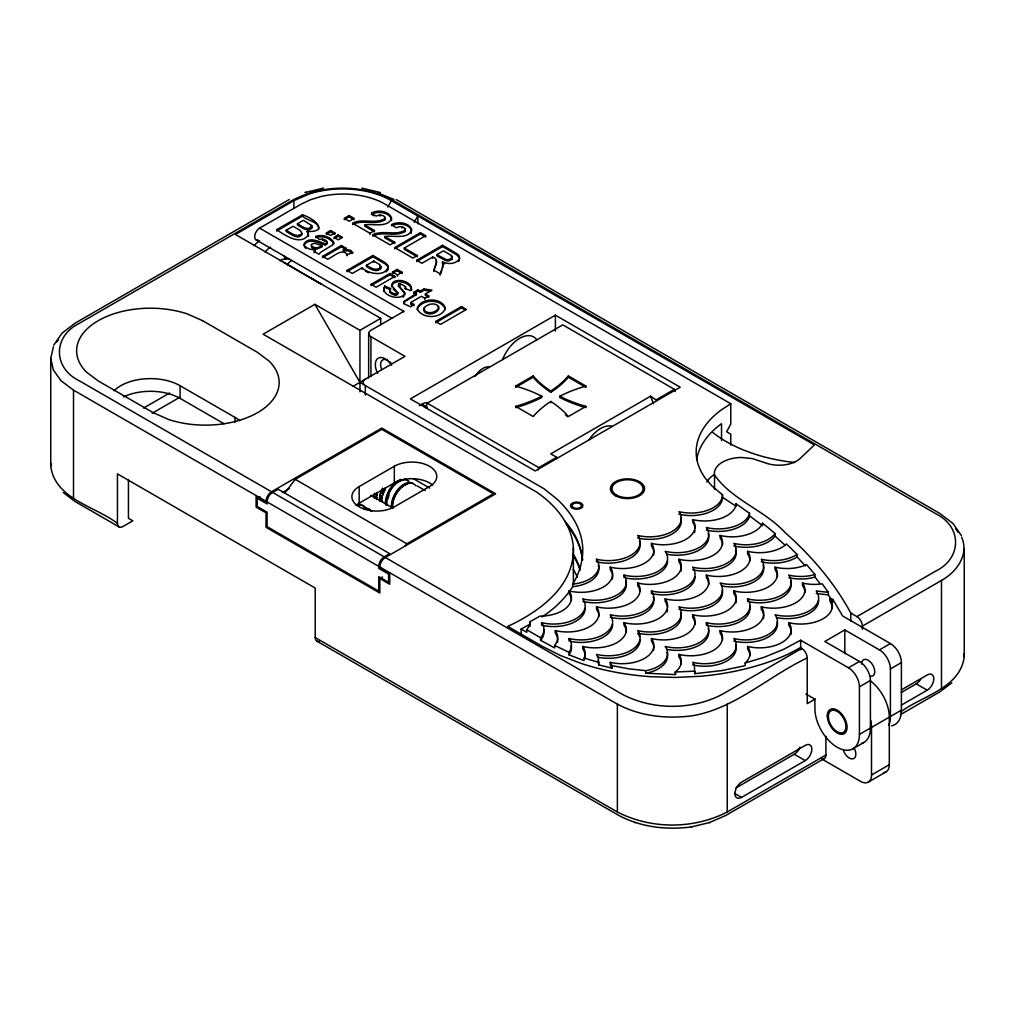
<?xml version="1.0" encoding="UTF-8"?>
<svg xmlns="http://www.w3.org/2000/svg" width="1015" height="1015" viewBox="0 0 1015 1015"><rect width="100%" height="100%" fill="white"/><g stroke="black" fill="none" stroke-linecap="round" stroke-linejoin="round"><path stroke-width="1.5" d="M403.627 303.764L404.871 301.493L416.404 294.655L416.404 293.386L414.12 292.066L414.12 293.335L416.404 294.655M405.581 288.146L405.581 288.958L405.581 286.877C394.848 279.227 399.377 287.588 405.01 292.866C401.826 302.166 379.179 295.555 384.812 286.065L390.559 288.514L389.646 291.8C390.674 294.452 398.045 297.205 397.791 292.663L391.587 285.532C392.691 275.611 415.731 281.84 410.606 290.709L405.048 288.501L405.581 286.877M302.077 233.691L302.064 234.503C297.712 240.098 290.531 233.869 286.179 231.534L286.179 230.265L293.119 226.269L300.199 230.456L302.064 233.234C297.712 238.83 290.531 232.6 286.179 230.265M380.714 324.648L380.714 318.342L359.944 330.332L314.891 304.322L263.139 334.201L536.859 492.224A159.875 92.302 0 0 1 573.361 547.745C574.782 586.264 539.067 611.969 507.728 626.382L542.226 646.289L560.546 655.55L581.087 663.417A185.009 106.816 0 0 0 650.919 676.713L675.546 677.449L700.122 676.282A185.009 106.816 0 0 0 789.365 653.584L800.404 647.672L801.736 648.445A7.765 4.491 60 0 1 807.23 657.961L807.23 703.636L815.235 699.018M379.788 501.397L379.927 495.079L382.503 488.101M379.927 495.079L382.122 496.348L385.37 487.987L382.122 496.348L381.691 500.332L382.452 501.676L379.496 499.063L379.927 495.079L382.604 488.926L384.812 490.194M404.96 294.959L404.046 292.193L398.438 286.179L398.476 284.454M398.438 286.179L399.542 283.857M374.395 498.289L374.395 493.29M377.072 495.003L374.878 493.734L374.116 495.954L377.072 498.581L376.311 497.223L376.743 493.239L376.603 499.558M391.587 220.61C390.762 212.135 377.821 210.714 371.477 214.216L373.71 215.776M390.559 288.514L389.646 290.531C391.016 292.904 395.774 295.276 397.791 292.663M411.76 290.15C411.278 282.221 393.262 277.628 391.587 286.801M529.817 626.623L530.211 621.573L539.917 616.13A31.567 18.219 0 0 0 569.047 590.958A31.567 18.219 0 0 0 603.392 587A31.567 18.219 0 0 0 610.256 567.182A31.567 18.219 0 0 0 644.588 563.211A31.567 18.219 0 0 0 651.452 543.393A31.567 18.219 0 0 0 685.797 539.422A31.567 18.219 0 0 0 692.661 519.604A31.567 18.219 0 0 0 735.621 506.32L736.065 503.757L749.527 513.273L749.362 516.787A31.567 18.219 0 0 1 706.389 530.071M819.892 583.422L814.905 576.989L814.905 574.452L806.519 564.568L804.629 565.469A31.567 18.219 0 0 1 775.067 567.182A31.567 18.219 0 0 1 768.19 587A31.567 18.219 0 0 1 733.858 590.958A31.567 18.219 0 0 1 726.994 610.789A31.567 18.219 0 0 1 692.661 614.747A31.567 18.219 0 0 1 685.797 634.578A31.567 18.219 0 0 1 651.452 638.536A31.567 18.219 0 0 1 644.588 658.367A31.567 18.219 0 0 1 610.256 662.326L611.969 665.612L611.969 668.149L598.723 664.901L598.304 657.809L596.516 654.396A31.567 18.219 0 0 0 630.861 650.437A31.567 18.219 0 0 0 637.725 630.607A31.567 18.219 0 0 0 672.057 626.648A31.567 18.219 0 0 0 678.921 606.818A31.567 18.219 0 0 0 713.266 602.859A31.567 18.219 0 0 0 720.13 583.029A31.567 18.219 0 0 0 754.462 579.07A31.567 18.219 0 0 0 761.326 559.252A31.567 18.219 0 0 0 795.659 555.281L797.016 554.33L786.473 543.926L785.851 544.598A31.567 18.219 0 0 1 747.598 551.323A31.567 18.219 0 0 1 740.734 571.141A31.567 18.219 0 0 1 706.389 575.112A31.567 18.219 0 0 1 699.525 594.93A31.567 18.219 0 0 1 665.193 598.888A31.567 18.219 0 0 1 658.329 618.719A31.567 18.219 0 0 1 623.984 622.677A31.567 18.219 0 0 1 617.12 642.508A31.567 18.219 0 0 1 582.788 646.466L582.788 649.004A31.567 18.219 0 0 1 584.894 658.342M598.723 664.901L598.304 660.346M891.5 725.827A31.465 18.169 60 0 0 901.396 710.17L901.396 662.592A15.542 8.97 60 0 0 890.409 643.561L842.615 615.965L832.846 599.383L830.004 598.888A31.567 18.219 0 0 1 823.127 618.719A31.567 18.219 0 0 1 788.795 622.677A31.567 18.219 0 0 1 781.931 642.508A31.567 18.219 0 0 1 747.598 646.466A31.567 18.219 0 0 1 747.56 660.397L745.15 662.998L745.15 665.535L743.614 665.992L721.614 670.611L694.717 673.681L694.438 665.739L692.661 662.326A31.567 18.219 0 0 0 726.994 658.367A31.567 18.219 0 0 0 733.858 638.536A31.567 18.219 0 0 0 768.19 634.578A31.567 18.219 0 0 0 775.067 614.747A31.567 18.219 0 0 0 809.399 610.789A31.567 18.219 0 0 0 816.263 590.958L828.329 592.341L828.329 594.879L831.437 599.7M694.717 673.681L695.034 671.828M749.527 513.273L749.362 514.25A31.567 18.219 0 0 1 706.389 527.534A31.567 18.219 0 0 1 699.525 547.351A31.567 18.219 0 0 1 665.193 551.323A31.567 18.219 0 0 1 658.329 571.141A31.567 18.219 0 0 1 623.984 575.112A31.567 18.219 0 0 1 617.12 594.93A31.567 18.219 0 0 1 582.788 598.888A31.567 18.219 0 0 1 575.924 618.719A31.567 18.219 0 0 1 541.591 622.677A31.567 18.219 0 0 1 541.553 636.608L540.526 637.712L540.526 640.249L554.52 647.887L555.281 644.538A31.567 18.219 0 0 0 555.319 630.607A31.567 18.219 0 0 0 589.652 626.648A31.567 18.219 0 0 0 596.516 606.818A31.567 18.219 0 0 0 630.861 602.859A31.567 18.219 0 0 0 637.725 583.029A31.567 18.219 0 0 0 672.057 579.07A31.567 18.219 0 0 0 678.921 559.252A31.567 18.219 0 0 0 713.266 555.281A31.567 18.219 0 0 0 720.13 535.463A31.567 18.219 0 0 0 761.301 525.592L762.544 523.22L766.541 526.366L775.029 533.522L775.029 536.06L785.331 545.423M442.781 267.77L442.502 261.933C447.983 264.458 456.014 264.293 459.516 258.711L458.983 255.526L457.055 253.813L442.629 245.275L416.696 260.246L416.696 261.515L442.629 246.543L457.055 255.082L459.719 258.343M128.436 480.222L128.436 518.284L132.838 520.822L122.942 526.531A7.765 4.491 -60 0 1 117.448 523.359C95.207 506.345 55.038 499.101 50.75 466.266L50.75 358.435L53.402 346.826M50.75 466.266L51.372 463.551M961.598 537.125C969.427 554.596 956.498 572.155 941.489 580.453L862.382 626.115L862.382 629.275M964.25 548.734L964.25 656.565C960.418 688.17 922.318 695.77 900.749 711.807M417.165 309.689C420.781 298.791 441.893 298.258 445.357 309.499M425.995 407.865L427.175 403.158L562.779 324.863L674.404 389.316L675.191 391.549M538.216 469.958L538.8 467.598L556.689 457.283L550.752 453.857L650.59 396.218L657.06 400.582M318.659 229.428C319.636 221.511 306.441 220.737 302.508 216.068L276.575 231.039M414.12 305.629L411.05 304.119L411.24 302.229L421.39 296.266L424.79 298.22L428.749 295.936L428.749 297.205L425.348 295.238L425.348 293.969L431.984 290.15L424.092 288.945L420.362 291.089L418.079 289.783L414.12 292.066M411.05 304.119L411.24 302.229M311.212 245.643L312.176 248.041L317.124 249.005L322.072 246.886L322.072 245.617L314.713 243.245L311.212 244.374L312.176 246.772L315.627 247.736L318.456 247.47L322.072 245.617M433.748 271.36L436.666 262.124L436.171 260.589M556.157 458.831L556.689 457.283M326.843 242.648L326.564 241.024L325.066 239.984L322.478 239.083L319.446 239.451L315.754 236.381C322.136 234.072 330.662 236.622 333.884 242.623L332.463 245.059L320.639 252.291L319.002 254.258L314.092 251.428L315.487 249.868L313.089 249.728A11.064 6.382 0 0 1 307.19 247.939L304.995 246.214A7.689 4.441 0 0 1 304.297 243.473C309.207 236.229 319.002 241.798 325.308 243.752L326.843 242.648L326.843 243.917L325.308 245.021C319.002 243.067 309.207 237.497 304.297 244.742A7.689 4.441 0 0 0 304.995 247.482L305.921 248.358M326.843 243.917L327.135 241.874M388.377 269.026L386.22 271.906M441.906 270.231L440.015 274.976L443.136 264.801L442.502 261.933M352.535 224.467C362.571 219.265 375.093 225.609 384.685 220.014L385.104 217.73L383.518 215.789L380.105 214.901L375.931 216.081L371.477 212.947C377.961 209.597 388.783 210.765 391.727 218.162C387.844 228.286 372.924 223.389 364.702 224.899L364.702 226.167L374.573 231.864M384.685 220.014L385.104 217.73M404.82 230.367C395.241 235.975 382.718 229.631 372.683 234.833L372.683 236.102C382.718 230.9 395.241 237.244 404.82 231.636L405.239 229.365L403.666 227.423L400.253 226.535L396.078 227.715L391.625 224.569C398.108 221.219 408.931 222.399 411.874 229.783C407.979 239.908 393.071 235.011 384.85 236.533L384.85 237.802L393.49 242.788M404.82 231.636L405.239 229.365M380.447 268.873L380.866 266.641L379.915 264.763L373.799 261.02L366.44 265.27L366.44 266.539C370.399 268.988 376.172 272.819 380.447 268.873L380.866 266.641M311.516 228.4L311.656 225.52L303.422 220.318L297.433 223.769L297.433 225.038C301.544 227.094 306.936 232.295 311.516 228.4L311.884 226.345M451.84 259.282L452.246 257.176L451.294 255.45L443.479 250.832L436.894 254.625L436.894 255.894L445.801 260.665A3.984 2.296 0 0 0 449.632 260.601L451.84 259.282L452.246 257.176M411.202 233.349C413.207 224.239 397.728 222.006 391.625 225.838L391.625 224.569M541.934 616.98C554.101 609.089 564.835 598.837 572.701 586.632L572.701 584.107C579.476 573.171 583.27 560.458 582.712 547.554A169.34 97.77 0 0 0 556.969 499.101L543.977 488.723L365.324 385.573A7.765 4.491 0 0 1 365.324 379.229M582.788 646.466A31.567 18.219 0 0 1 584.551 656.984L583.98 660.6L569.072 654.891L569.072 652.353L570.823 649.054A31.567 18.219 0 0 0 569.047 638.536A31.567 18.219 0 0 0 603.392 634.578A31.567 18.219 0 0 0 610.256 614.747A31.567 18.219 0 0 0 644.588 610.789A31.567 18.219 0 0 0 651.452 590.958A31.567 18.219 0 0 0 685.797 587A31.567 18.219 0 0 0 692.661 567.182A31.567 18.219 0 0 0 726.994 563.211A31.567 18.219 0 0 0 733.858 543.393A31.567 18.219 0 0 0 775.029 533.522M569.072 654.891L570.823 651.592A31.567 18.219 0 0 0 571.166 645.667M53.655 345.214L62.067 333.136L75.224 323.1L289.262 199.524M308.446 234.972C300.123 246.163 284.936 234.972 276.575 229.771L302.508 214.799C315.373 218.885 329.19 232.257 307.152 231.509L308.319 234.528M387.73 207.035L391.397 200.691L814.385 444.9L800.34 458.311A24.868 14.35 0 0 1 766.198 463.157L752.267 458.577L741.191 457.461A27.71 15.999 0 0 0 714.509 474.995L714.509 489.179M414.183 222.298L417.85 215.954L417.85 223.833M458.45 261.565L459.516 259.98M424.613 308.509L424.156 311.63C428.14 315.805 436.539 313.889 438.886 308.966L437.947 306.809M56.853 342.017L58.566 339.606M284.568 493.328L295.225 479.334L381.805 429.345L493.442 493.798L406.863 543.786L405.061 546.108M384.812 286.065L383.518 291.47M314.092 252.697L315.487 249.868M521.126 635.339L521.126 629.034L526.798 632.32L526.798 629.782L529.614 625.265L530.211 621.573M540.526 640.249L541.553 639.145A31.567 18.219 0 0 0 543.697 629.808M380.447 267.605C376.172 271.551 370.399 267.719 366.44 265.27M311.516 227.132C306.936 231.027 301.544 225.825 297.433 223.769M384.685 218.745C375.093 224.34 362.571 217.997 352.535 223.198L369.955 233.26L374.573 230.595L364.702 224.899M451.84 258.013L449.632 259.333A3.984 2.296 0 0 1 445.801 259.396L436.894 254.625M951.854 682.816L939.776 691.9L900.432 714.623M797.016 554.33L797.016 556.867L795.659 557.819A31.567 18.219 0 0 1 761.326 561.79M814.905 574.452L812.914 575.086A31.567 18.219 0 0 1 788.795 575.112A31.567 18.219 0 0 1 781.931 594.93A31.567 18.219 0 0 1 747.598 598.888A31.567 18.219 0 0 1 740.734 618.719A31.567 18.219 0 0 1 706.389 622.677A31.567 18.219 0 0 1 699.525 642.508A31.567 18.219 0 0 1 665.193 646.466A31.567 18.219 0 0 1 648.103 670.243L645.667 670.661L645.667 673.199L675.153 674.582L675.153 672.044L675.977 671.461A31.567 18.219 0 0 0 678.921 654.396A31.567 18.219 0 0 0 713.266 650.437A31.567 18.219 0 0 0 720.13 630.607A31.567 18.219 0 0 0 754.462 626.648A31.567 18.219 0 0 0 761.326 606.818A31.567 18.219 0 0 0 795.659 602.859A31.567 18.219 0 0 0 802.535 583.029A31.567 18.219 0 0 0 820.742 584.056L822.15 583.803L828.329 592.341M675.153 674.582L675.977 673.998M402.866 297.167L403.894 296.469M258.343 240.098A6.991 4.035 -60 0 1 254.727 235.924A6.991 4.035 -60 0 1 259.624 228.134L301.379 204.028L310.324 199.79L320.537 196.644A59.048 34.091 0 0 1 384.888 204.028L730.762 403.716L720.574 410.428A118.095 68.183 0 0 0 705.159 478.027L711.997 486.02L722.502 494.851A31.567 18.219 0 0 1 678.921 511.674A31.567 18.219 0 0 1 672.057 531.492A31.567 18.219 0 0 1 637.725 535.463A31.567 18.219 0 0 1 630.861 555.281A31.567 18.219 0 0 1 596.516 559.252A31.567 18.219 0 0 1 573.526 584.056L572.701 584.107M391.397 200.691A68.373 39.471 0 0 0 308.953 194.055L293.893 200.627L235.455 234.478L380.714 318.342M349.147 215.51L344.174 218.377L349.147 221.245L354.108 218.377L349.147 215.51L349.147 216.779L344.174 219.646M326.361 232.981L330.624 230.519L334.887 232.981L334.887 234.249L330.624 231.788L326.361 234.249L326.361 232.981L330.624 235.442L334.887 232.981M338.236 234.909L333.973 237.37L338.249 239.845L342.512 237.383L338.236 234.909L338.236 236.178L333.973 238.639M346.584 254.651L347.181 255.704L347.181 254.435L353.055 252.824L350.721 250.388L346.039 249.449L341.395 246.772L322.618 257.62L322.618 256.351L341.395 245.503L346.014 248.167L346.014 249.436L343.336 249.715L343.336 250.984L347.967 250.768L352.154 252.76M343.336 249.715L346.014 248.167M394.721 243.498L394.721 242.23L390.103 244.894L372.683 234.833M347.016 270.434L372.949 255.463L385.193 262.657L388.301 265.854C386.398 277.488 368.496 274.05 362.038 267.808L352.256 273.454L347.016 270.434L347.016 271.703L372.949 256.732L385.193 263.925L388.301 267.123M394.695 248.815L420.413 233.97L425.653 236.99L425.653 235.721L420.413 232.701L394.695 247.546L412.953 258.076L417.317 255.564L417.317 256.833M416.023 256.072L404.3 249.309L404.3 248.041L425.653 235.721M143.546 408.068L169.645 393.008M371.147 284.365L389.925 273.517L394.898 276.385L394.898 277.653L389.925 274.786L371.147 285.634L371.147 284.365L376.108 287.232L394.898 276.385M392.475 272.045L397.068 269.394L402.041 272.261L402.041 273.53L397.068 270.662L392.475 273.314L392.475 272.045L397.436 274.925L402.041 272.261M152.187 413.232L179.579 397.423M440.015 273.707L433.748 270.091C435.092 265.829 439.546 258.825 432.758 257.023L421.935 263.266L416.696 260.246M414.12 293.335L418.079 291.051L420.362 292.358L424.092 290.214L430.665 291.216M416.404 293.386L403.627 301.747L404.858 304.183L410.694 306.834L414.12 304.36L411.05 302.851M259.624 228.134L403.78 311.364L370.932 330.332A7.765 4.491 0 0 0 370.932 336.676L370.932 376.324M461.47 306.568L435.536 321.539L440.51 324.407L466.431 309.448L461.47 306.568L461.47 307.837L435.536 322.808M353.131 386.271L404.985 356.341L370.932 336.676M555.408 315.17L410.377 398.895L535.184 470.96L680.215 387.223L555.408 315.17L555.408 331.03M257.214 498.238L267.097 503.947L267.097 501.918A7.765 4.491 -60 0 1 272.591 492.402L278.186 489.281L389.722 553.683L384.228 556.854A7.765 4.491 -60 0 0 378.735 566.37L378.735 568.4L388.618 574.109L388.618 582.356L378.735 576.647L378.735 591.111L267.097 526.658L267.097 512.194L257.214 506.485L257.214 498.238L259.942 496.665M419.385 405.683L421.961 404.198A16.392 9.465 -60 0 1 427.759 402.638M271.5 491.768L381.805 428.076L495.637 493.798L385.319 557.489A7.765 4.491 -60 0 0 379.826 567.004L379.826 567.766L389.722 573.475L389.722 584.259L379.826 578.55L379.826 593.014L266.006 527.293L266.006 512.829L256.11 507.119L256.11 496.335L266.006 502.044L266.006 501.283A7.765 4.491 -60 0 1 271.5 491.768L79.36 380.841C52.805 367.938 52.805 336.244 79.36 323.328L292.891 200.057C323.493 184.184 361.898 184.184 392.501 200.057L935.64 513.641C962.195 526.544 962.195 558.237 935.64 571.141L856.888 616.6L850.786 613.073C834.254 582.407 811.15 555.687 785.179 532.634C764.485 510.164 731.828 499.888 714.509 474.995M282.348 492.605L289.161 488.672M533.205 377.199L515.633 387.349L515.633 386.081L533.205 375.931A114.987 66.381 0 0 0 546.742 388.25L550.739 391.041L550.739 392.31L546.742 389.519A114.987 66.381 0 0 1 533.205 377.199L533.205 375.931M359.17 486.566L394.328 466.266A24.868 14.35 0 0 1 429.485 466.266A24.868 14.35 0 0 1 429.485 486.566L394.328 506.866A24.868 14.35 0 0 1 359.17 506.866A24.868 14.35 0 0 1 359.17 486.566L359.17 503.186A24.868 14.35 0 0 0 356.075 505.368M359.17 503.186L394.328 482.886A24.868 14.35 0 0 1 432.58 485.069M585.947 386.081L568.375 375.931L568.375 377.199L585.947 387.349L585.947 386.081A114.987 66.381 0 0 0 559.785 396.256L559.785 397.525L564.606 399.847A114.987 66.381 0 0 0 585.947 407.649L585.947 406.381L568.375 416.531A114.987 66.381 0 0 0 554.837 404.211L550.828 401.433A114.987 66.381 0 0 0 533.205 416.531L515.633 406.381L515.633 407.649A114.987 66.381 0 0 0 541.794 397.474L541.794 396.205L536.973 393.896A114.987 66.381 0 0 0 515.633 386.081M656.527 399.644L674.404 389.316M379.826 578.55L382.553 576.977M801.736 648.445L722.109 694.425C691.507 710.297 653.102 710.297 622.5 694.425L385.319 557.489M888.709 725.37A31.465 18.169 60 0 0 890.409 716.514L890.409 668.936A15.542 8.97 60 0 0 879.421 649.904L844.81 629.922L824.814 641.467L859.426 661.45A15.542 8.97 60 0 1 870.413 680.481L870.413 728.06A31.465 18.169 60 0 1 861.697 743.411M379.826 567.004L617.374 704.144C640.249 716.362 666.969 719.115 692.42 715.753C735.494 708.356 768.647 676.079 807.23 657.961M745.15 662.998L764.358 657.2L783.479 649.397L800.645 640.199L848.439 667.794L859.426 661.45M879.421 649.904L890.409 643.561M805.834 693.956L814.918 699.195L814.918 708.711A31.465 18.169 60 0 0 837.172 747.256A31.465 18.169 60 0 0 859.426 734.403L859.426 686.825L870.413 680.481M890.409 668.936L901.396 662.592M901.447 689.845L927.215 674.962A9.325 5.38 -60 0 1 933.8 678.769A9.325 5.38 -60 0 1 927.215 690.187L901.447 705.07M735.964 787.919L794.263 754.259A9.325 5.38 -60 0 0 799.972 747.154M901.307 692.458L916.228 683.844A9.325 5.38 -60 0 0 920.884 678.921M741.534 797.397L805.25 760.603A9.325 5.38 -60 0 0 811.848 749.184A9.325 5.38 -60 0 0 805.25 745.378L741.534 782.172A9.325 5.38 -60 0 0 734.936 793.59A9.325 5.38 -60 0 0 741.534 797.397L734.657 793.426M859.426 734.403L870.413 728.06M821.757 758.966L860.517 781.347A15.542 8.97 60 0 0 871.504 775.003L871.504 727.425L889.305 717.148A31.465 18.169 60 0 0 870.54 680.938M890.409 716.514L901.396 710.17M117.448 523.359L117.448 473.878L315.221 588.066L315.221 637.547L617.374 811.987C651.148 829.382 693.473 829.382 727.248 811.987L825.906 755.02L825.906 736.37M824.294 758.573L725.738 815.476L709.193 822.645M852.905 748.804L863.892 742.46M871.504 775.003L889.305 764.726L889.305 717.148M868.294 782.121L886.082 771.844M521.126 629.034L530.211 624.111M392.501 200.057L393.82 199.397L378.075 193.053L383.048 195.87M814.905 576.989L812.914 577.624A31.567 18.219 0 0 1 788.795 577.649M316.832 641.099L618.871 815.476C640.998 827.25 666.779 830.194 691.405 826.908L691.824 826.794M305.807 192.355L304.995 192.546L323.595 188.092M691.405 826.908L710.005 822.455M315.754 237.637C322.136 235.34 330.662 237.891 333.884 243.892M645.667 673.199L648.103 672.78A31.567 18.219 0 0 0 666.969 652.417M572.701 586.632L573.526 586.594A31.567 18.219 0 0 0 598.304 565.203M284.352 259.117L288.932 258.876M694.717 671.143L675.153 672.044M828.329 594.879L816.263 593.496M645.667 670.661L629.021 668.86L611.969 665.612M361.784 188.092L380.384 192.546M634.616 822.455L635.415 822.645M598.723 662.364L583.98 658.063M442.502 263.202L444.443 263.925M569.072 652.353L554.52 645.35M384.812 287.334L390.559 289.783M323.76 240.644L325.066 241.253M559.785 396.256L564.606 398.578A114.987 66.381 0 0 0 585.947 406.381M365.451 271.056L368.673 272.807M396.129 199.524L939.776 513.4L952.933 523.436L961.345 535.514M384.85 236.533L394.721 242.23M404.3 248.041L417.317 255.564M349.147 216.779L354.108 219.646M338.236 236.178L341.446 238.03M461.47 307.837L465.187 309.994M425.348 293.969L428.749 295.936M322.618 256.351L327.579 259.218C332.971 257.264 341.941 247.546 347.181 254.435M256.135 239.895L392.044 318.367M916.228 683.844L927.215 690.187M427.175 403.158L538.8 467.598M421.961 404.198L427.455 407.37M364.042 384.71L359.944 382.351L314.891 304.322M413.295 478.611L429.726 488.101M417.14 485.88L425.234 490.55M381.183 490.867L383.378 492.135M381.056 492.922L383.251 494.191M380.257 496.843L382.452 498.111M374.116 495.954L376.311 497.223M379.496 499.063L381.691 500.332M370.741 495.282L392.653 507.919M114.086 390.724A41.958 24.22 0 0 1 180.086 385.713L235.023 417.419A41.958 24.22 0 0 1 239.718 420.667M123.437 396.966A41.958 24.22 0 0 1 180.086 398.387L224.036 423.762M794.263 754.259L805.25 760.603M295.225 479.334L406.863 543.786M526.798 629.782L540.526 637.712M272.591 492.402L384.228 556.854M50.75 358.435L53.402 370.044L61.154 380.853L73.511 390.141L266.006 501.283M267.097 501.918L378.735 566.37M119.06 526.912L75.224 501.6L63.146 492.516M310.615 277.869L321.603 284.352L283.566 262.251M722.477 494.686L722.477 497.223L736.065 506.295L736.065 503.757M749.527 515.81L761.313 524.78M358.904 503.262L360.896 505.102M393.148 289.034L395.875 291.711M797.016 556.867L805.402 565.901M310.818 225.952L311.884 227.614M566.307 524.336L567.486 525.605A169.34 97.77 0 0 1 582.458 559.937M451.294 256.719L452.068 257.582L452.068 256.313M379.915 266.031L380.866 267.909M955.572 528.714L958.147 532.317M307.152 231.509L308.319 233.26L308.446 236.241M326.564 242.293L327.135 243.143M650.59 396.218L653.419 403.64M611.969 668.149L610.256 664.863L610.256 662.326M284.289 256.186L285.672 258.914M405.239 230.633L404.845 228.362M385.104 218.999L384.71 216.728M963.628 653.85L964.25 656.565M722.477 497.223L722.502 497.388A31.567 18.219 0 0 1 678.921 514.212M941.489 580.453L941.489 688.284M850.786 613.073L850.786 620.964M844.81 629.922L844.81 653.711M832.846 599.383L832.846 601.92M830.004 598.888L830.004 601.426A31.567 18.219 0 0 1 832.376 608.391M802.535 583.029L802.535 585.566A31.567 18.219 0 0 1 804.908 592.532M800.645 640.199L800.645 649.714M788.795 622.677L788.795 625.215A31.567 18.219 0 0 1 790.901 634.553M775.067 567.182L775.067 569.72A31.567 18.219 0 0 1 777.439 576.672M762.544 523.22L762.544 525.757M761.326 606.818L761.326 609.355A31.567 18.219 0 0 1 763.432 618.693M747.598 551.323L747.598 553.86A31.567 18.219 0 0 1 749.971 560.813M747.598 598.888L747.598 601.426M747.598 646.466L747.598 649.004A31.567 18.219 0 0 1 749.971 655.969M733.858 590.958L733.858 593.496A31.567 18.219 0 0 1 735.964 602.847M730.762 403.716L730.762 424.016L726.651 431.794L730.762 434.166L730.762 445.103M727.248 704.144L727.248 811.987M721.525 440.51L721.525 423.762L720.574 424.384A118.095 68.183 0 0 0 696.62 459.947M720.13 535.463L720.13 538.001A31.567 18.219 0 0 1 722.502 544.966M720.13 630.607L720.13 633.144A31.567 18.219 0 0 1 722.502 640.11M706.389 575.112L706.389 577.649A31.567 18.219 0 0 1 708.774 584.602M706.389 622.677L706.389 625.215A31.567 18.219 0 0 0 749.704 606.018M692.661 519.604L692.661 522.141A31.567 18.219 0 0 1 694.971 527.914M692.661 614.747L692.661 617.285A31.567 18.219 0 0 1 695.034 624.25M678.921 559.252L678.921 561.79A31.567 18.219 0 0 1 681.027 571.128M678.921 654.396L678.921 656.933A31.567 18.219 0 0 1 681.306 663.899M665.193 598.888L665.193 601.426A31.567 18.219 0 0 1 667.502 607.211M651.452 543.393L651.452 545.93A31.567 18.219 0 0 1 653.558 555.268M651.452 590.958L651.452 593.496A31.567 18.219 0 0 0 695.034 576.672M651.452 638.536L651.452 641.074A31.567 18.219 0 0 1 653.558 650.412M637.725 583.029L637.725 585.566A31.567 18.219 0 0 1 640.034 591.352M623.984 575.112L623.984 577.649M623.984 622.677L623.984 625.215A31.567 18.219 0 0 1 626.369 632.18M617.374 704.144L617.374 811.987M610.256 567.182L610.256 569.72A31.567 18.219 0 0 1 612.362 579.058M596.516 559.252L596.516 561.79M596.516 606.818L596.516 609.355A31.567 18.219 0 0 1 598.901 616.321M573.374 547.745L573.374 583.993M569.047 590.958L569.047 593.496A31.567 18.219 0 0 1 571.432 600.461M569.047 638.536L569.047 641.074M555.319 630.607L555.319 633.144A31.567 18.219 0 0 1 557.425 642.482M550.828 401.433L550.828 402.701M541.591 622.677L541.591 625.215M442.629 245.275L442.629 246.543M432.758 257.023L432.758 258.292M424.79 298.22L424.79 299.488M424.092 288.945L424.092 290.214M420.413 232.701L420.413 233.97M420.362 291.089L420.362 292.358M418.079 289.783L418.079 291.051M411.646 303.485L411.646 304.754M402.041 226.751L402.041 228.02M400.418 283.845L400.418 285.113M398.844 284.099L398.844 285.367M397.639 293.056L397.639 294.325M397.436 274.925L397.436 276.194M397.068 269.394L397.068 270.662M397.208 293.411L397.208 294.68M396.307 293.754L396.307 295.022M395.228 293.804L395.228 295.073M394.328 466.266L394.328 482.886M389.925 273.517L389.925 274.786M389.773 289.529L389.646 291.8M380.105 214.901L380.105 216.17M373.799 261.02L373.799 262.289M372.949 255.463L372.949 256.732M369.955 233.26L369.955 234.528M368.648 333.504L368.648 377.91M365.324 385.573L365.324 395.089M362.038 267.808L362.038 269.077M359.944 330.332L359.944 391.853M341.395 245.503L341.395 246.772M330.624 230.519L330.624 231.788M325.308 243.752L325.308 245.021M322.478 239.083L322.478 240.352M311.656 225.52L311.656 226.789M309.258 228.4L309.258 229.669M307.799 228.578L307.799 229.847M302.508 214.799L302.508 216.068M299.222 235.315L299.222 236.584M297.712 235.543L297.712 236.812M293.893 200.627L293.893 208.506M235.023 417.419L235.023 422.177M180.086 385.713L180.086 398.387M73.511 390.141L73.511 497.984M856.888 616.6A7.765 4.491 60 0 1 862.382 626.115M319.294 641.315A7.765 4.491 -60 0 1 315.221 637.547M825.906 755.02A7.765 4.491 60 0 1 821.833 758.801M870.743 720.333A31.465 18.169 60 0 1 871.504 727.425M853.919 747.725A9.325 5.38 60 0 1 853.272 758.776A9.325 5.38 60 0 1 843.554 750.935M889.305 764.726A15.542 8.97 60 0 1 883.811 772.542M848.439 667.794A15.542 8.97 60 0 1 859.426 686.825M502.565 359.627A27.963 16.151 -60 0 1 536.821 339.847M861.557 664.026A9.325 5.38 60 0 1 867.584 659.915A9.325 5.38 60 0 1 874.651 670.255A9.325 5.38 60 0 1 869.868 676.168M402.498 312.29A6.991 4.035 -60 0 1 403.78 311.364M475.122 376.21A17.09 9.871 -60 0 1 488.926 366.834M573.297 569.44A169.34 97.77 0 0 1 577.383 577.205M667.502 609.584A31.567 18.219 0 0 1 666.957 611.943M708.178 533.484A31.567 18.219 0 0 1 697.825 550.802A31.567 18.219 0 0 1 666.627 554.177M667.565 560.813A31.567 18.219 0 0 1 625.43 577.966M639.501 541.414A31.567 18.219 0 0 1 629.16 558.732A31.567 18.219 0 0 1 597.962 562.107M625.773 581.062A31.567 18.219 0 0 1 614.836 598.66A31.567 18.219 0 0 1 582.788 601.426M585.16 608.391A31.567 18.219 0 0 1 543.025 625.532M775.029 536.06A31.567 18.219 0 0 1 733.858 545.93M735.647 549.343A31.567 18.219 0 0 1 724.697 566.954A31.567 18.219 0 0 1 692.661 569.72M653.241 596.922A31.567 18.219 0 0 1 642.305 614.519A31.567 18.219 0 0 1 610.256 617.285M612.629 624.25A31.567 18.219 0 0 1 570.493 641.391M573.297 555.484A169.34 97.77 0 0 1 580.047 570.202M680.71 517.625A31.567 18.219 0 0 1 669.773 535.235A31.567 18.219 0 0 1 637.725 538.001M694.971 530.287A31.567 18.219 0 0 1 694.425 532.647M564.606 520.873A169.34 97.77 0 0 1 582.61 560.09M763.115 565.203A31.567 18.219 0 0 1 752.762 582.521A31.567 18.219 0 0 1 721.564 585.896M722.236 590.159A31.567 18.219 0 0 1 678.921 609.355M680.71 612.768A31.567 18.219 0 0 1 669.773 630.378A31.567 18.219 0 0 1 637.725 633.144A31.567 18.219 0 0 1 639.501 636.557M640.097 640.11A31.567 18.219 0 0 1 597.962 657.251M790.584 581.062A31.567 18.219 0 0 1 780.231 598.381A31.567 18.219 0 0 1 749.032 601.755M708.178 628.628A31.567 18.219 0 0 1 697.825 645.959A31.567 18.219 0 0 1 666.627 649.321M818.648 600.461A31.567 18.219 0 0 1 776.5 617.602M777.173 621.878A31.567 18.219 0 0 1 733.858 641.074M735.647 644.487A31.567 18.219 0 0 1 724.697 662.097A31.567 18.219 0 0 1 692.661 664.863M377.643 373.266A13.982 8.069 60 0 1 378.214 358.181A13.982 8.069 60 0 1 391.574 365.222M381.564 369.333A10.252 5.925 60 0 1 382.718 359.894L384.228 359.424A10.252 5.925 60 0 1 387.844 360.401M389.722 361.759A10.252 5.925 60 0 1 391.473 363.611M392.462 506.548A17.712 10.226 -60 0 1 401.75 487.213A17.712 10.226 -60 0 1 415.833 485.817M391.562 508.312A17.712 10.226 -60 0 1 398.108 489.192A17.712 10.226 -60 0 1 412.75 483.343M386.728 505.533A17.712 10.226 -60 0 1 393.274 486.401A17.712 10.226 -60 0 1 407.916 480.552M404.224 479.118A17.712 10.226 -60 0 1 408.804 481.757M385.624 504.899A17.712 10.226 -60 0 1 397.956 480.793M399.047 480.222A17.712 10.226 -60 0 1 401.204 479.41M386.918 505.039A16.164 9.325 -60 0 1 400.912 480.805M392.856 508.464A16.164 9.325 -60 0 1 406.85 484.231M388.022 498.847A16.164 9.325 -60 0 1 389.164 495.003M362.964 508.337A17.712 10.226 -60 0 1 370.564 510.685M364.068 508.972A17.712 10.226 -60 0 1 371.668 511.319M358.13 505.546A17.712 10.226 -60 0 1 365.73 507.893M357.026 504.912A17.712 10.226 -60 0 1 364.639 507.259M287.093 264.725A15.542 8.97 -60 0 1 291.635 260.449M254.131 245.693A15.542 8.97 -60 0 1 259.624 240.821M265.118 252.037A15.542 8.97 -60 0 1 270.612 247.165M280.178 260.893A7.765 4.491 -60 0 1 285.481 259.472M573.297 554.215A169.34 97.77 0 0 1 580.047 568.933M794.631 462.51A131.481 75.909 0 0 1 751.176 452.893L743.83 450.127A131.481 75.909 0 0 1 712.72 432.441M706.795 482.1A37.073 21.404 0 0 1 714.23 474.538M589.106 439.673A26.885 15.517 -60 0 1 612.248 426.313M568.375 375.931A114.987 66.381 0 0 1 550.739 391.041M541.794 396.205A114.987 66.381 0 0 1 515.633 406.381M568.375 377.199A114.987 66.381 0 0 1 550.739 392.31M565.431 414.564A114.987 66.381 0 0 1 567.423 416.708M445.357 308.23C441.703 319.218 421.149 319.243 417.165 308.42C420.781 297.522 441.893 296.989 445.357 308.23M424.042 308.053L424.156 310.362C428.14 314.536 436.539 312.62 438.886 307.697L438.531 306.2C434.61 302.14 427.214 303.929 424.042 308.053M202.607 320.689L187.318 313.914A73.803 42.617 0 0 0 98.227 320.689A73.803 42.617 0 0 0 86.503 372.124L98.227 380.942L153.163 412.661L168.452 419.436A73.803 42.617 0 0 0 257.544 412.661A73.803 42.617 0 0 0 269.267 361.226L257.544 352.408L202.607 320.689M615.394 495.701A17.09 9.871 0 0 0 643.992 491.273A17.09 9.871 0 0 0 623.058 479.194A17.09 9.871 0 0 0 615.394 495.701M572.346 508.211A6.217 3.591 0 0 0 582.737 506.587A6.217 3.591 0 0 0 575.099 502.197A6.217 3.591 0 0 0 572.346 508.211M827.288 715.854A13.982 8.069 60 0 0 842.12 734.302A13.982 8.069 60 0 0 842.12 714.522A13.982 8.069 60 0 0 827.288 715.854M573.437 507.576A4.656 2.69 0 0 0 581.24 506.358A4.656 2.69 0 0 0 575.505 503.072A4.656 2.69 0 0 0 573.437 507.576M616.498 495.066A15.542 8.97 0 0 0 642.495 491.044A15.542 8.97 0 0 0 623.464 480.057A15.542 8.97 0 0 0 616.498 495.066M828.38 716.489A12.434 7.181 60 0 0 841.562 732.881A12.434 7.181 60 0 0 841.562 715.309A12.434 7.181 60 0 0 828.38 716.489"/></g></svg>
